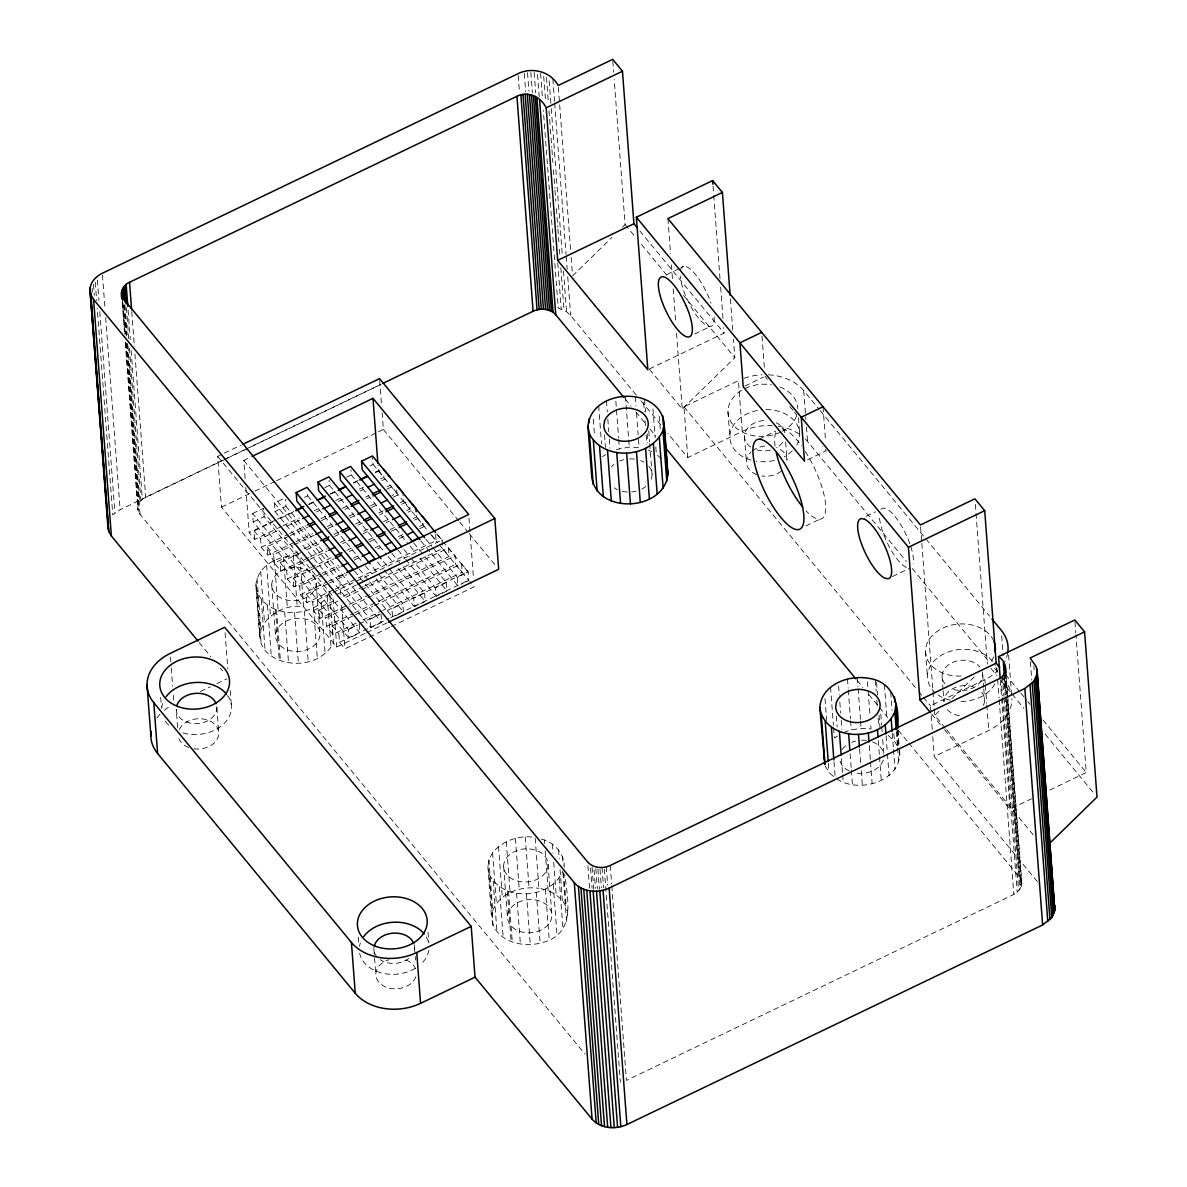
<?xml version="1.0" encoding="UTF-8"?>
<svg xmlns="http://www.w3.org/2000/svg" width="1187" height="1187" viewBox="0 0 1187 1187"><rect width="100%" height="100%" fill="white"/><g stroke="black" fill="none" stroke-linecap="round" stroke-linejoin="round"><path stroke-width="0.75" stroke-dasharray="5 3.75" d="M611.78 885.68L626.424 1080.422L1013.817 894.434L1019.752 889.656L1021.844 883.41L1006.057 674.216M255.888 585.799C256.911 564.745 281.037 553.839 299.792 556.02L303.605 606.824C280.355 601.854 247.119 626.751 265.116 650.565C282.996 670.017 320.98 666.931 333.458 643.028L329.63 592.224C315.994 620.638 261.006 619.866 255.888 585.799L259.701 636.603M567.757 914.465C566.941 899.627 552.459 890.339 538.943 888.321L535.129 837.518C513.674 833.096 481.64 848.942 489.222 874.404L493.035 925.207C500.959 942.523 522.977 947.226 540.115 943.175C575.561 935.163 568.439 903.188 564.76 874.552M493.035 925.207L491.581 917.907L492.724 910.503L488.91 859.714M836.82 778.909C859.967 794.593 905.058 780.215 899.256 747.81M222.518 460.348L145.704 497.219C139.191 499.712 134.814 508.481 140.021 514.297L584.939 1054.086M492.724 910.503C499.816 892.713 521.212 885.828 538.943 888.321M489.222 874.404C503.051 902.268 551.005 899.331 562.801 871.08M572.535 275.918L611.958 237.415M622.478 227.147L625.104 224.58L614.198 79.544M649.571 369.38L682.243 409.025L734.827 357.688L733.447 339.334M945.371 728.254L934.762 715.375L940.03 710.241M951.855 698.683L974.201 676.872M225.382 459.161L120.124 509.698L112.765 514.906L97.215 308.012M602.492 456.609L605.607 454.651M837.488 735.97L834.372 737.913L833.556 727.037M365.121 633.398L336.752 647.019L221.465 507.161L217.636 456.357L222.652 453.953M224.313 453.152L241.006 445.14M224.18 459.547L244.225 449.918M245.887 449.116L381.146 384.187M227.058 458.36L380.775 384.558M245.13 478.465L243.765 460.393L250.398 457.203M666.857 274.523L679.305 268.559M680.863 267.802L683.979 266.318M221.465 507.161L253.172 491.937M254.849 491.136L274.88 481.521M276.541 480.72L376.694 432.632M378.356 431.831L383.371 429.427L382.14 413.106M252.608 513.496L263.514 508.273L264.137 516.746L359.869 632.864L348.978 638.102L253.246 521.968L252.608 513.496L348.34 629.629L348.978 638.102M381.012 613.946L381.65 622.403L370.759 627.641L275.043 511.508L274.405 503.051L283.738 498.555M253.246 521.968L264.137 516.746M275.043 511.508L285.933 506.285L285.429 499.504M304.614 497.308L307.715 495.825L307.463 492.427M324.837 487.605L329.511 485.364L329.125 480.275M346.634 477.144L351.293 474.904L350.922 469.815M369.973 465.942L373.089 464.443L372.57 457.663M281.215 526.642L254.715 539.373L249.196 532.681L275.71 519.965M277.372 519.164L293.931 511.211M308.843 504.06L313.813 501.671M330.387 493.718L337.004 490.528M353.578 482.575L358.548 480.186M375.107 472.233L378.43 470.645L378.015 465.23M254.715 539.373L254.077 530.901L272.758 521.924M280.547 518.185L294.554 511.463M308.561 504.742L313.234 502.502M330.342 494.282L335.016 492.041M353.696 483.079L356.797 481.581M375.478 472.619L383.297 468.865M282.877 525.841L299.436 517.888M314.347 510.736L320.98 507.546M335.891 500.395L342.509 497.219M359.082 489.267L364.053 486.878M380.626 478.925L383.935 477.337L383.683 473.939M294.257 542.459L267.758 555.19L261.229 547.281L260.591 538.809L279.286 529.832M287.061 526.108L301.068 519.372M316.632 511.909L319.748 510.41M338.429 501.448L344.645 498.466M360.21 490.988L363.326 489.489M382.006 480.527L385.107 479.029M694.736 333.992L710.301 326.529M261.229 547.281L287.744 534.551M289.391 533.749L305.964 525.796M320.876 518.645L325.846 516.256M342.405 508.303L349.037 505.128M365.596 497.175L368.92 495.587M387.14 486.833L390.449 485.246L396.977 493.154L392.007 495.543M288.916 536.257L267.12 546.717L267.758 555.19M290.474 535.515L307.596 527.295M321.603 520.559L326.277 518.318M344.942 509.357L348.058 507.858M366.738 498.896L369.84 497.398M386.962 489.192L394.767 485.438M649.497 368.934L724.085 333.132L723.669 327.612M295.919 541.673L312.478 533.72M327.389 526.553L334.022 523.378M348.933 516.211L355.551 513.036M370.463 505.885L377.095 502.695M308.961 557.489L280.8 571.006L274.271 563.098L273.633 554.641L292.328 545.664M293.886 544.907L314.11 535.203M328.116 528.482L332.79 526.242M349.913 518.022L354.572 515.781M371.694 507.561L376.368 505.321M393.49 497.101L401.295 493.347M297.462 551.97L274.271 563.098L267.12 546.717L273.633 554.641M304.095 548.78L319.006 541.628M333.918 534.462L340.535 531.286M355.447 524.135L362.08 520.945M378.638 512.992L383.609 510.603M400.182 502.65L403.491 501.062L402.987 494.296M280.8 571.006L280.162 562.549L303.516 551.332M306.632 549.833L320.638 543.112M334.645 536.39L339.304 534.15M357.984 525.173L364.216 522.191M379.781 514.728L382.882 513.229M401.562 504.267L409.381 500.513M310.608 556.688L327.182 548.735M340.432 542.385L345.402 539.996M363.623 531.242L368.593 528.853M383.505 521.701L390.137 518.511M406.696 510.558L410.019 508.971L409.767 505.588M320.342 574.107L293.842 586.838L287.313 578.915L286.675 570.457L308.486 559.982M310.044 559.24L327.152 551.02M342.717 543.557L345.832 542.058M362.955 533.838L367.614 531.598M386.294 522.636L389.41 521.138M408.091 512.176L411.192 510.677M287.313 578.915L332.048 557.445M346.96 550.293L353.578 547.103M368.489 539.951L375.122 536.761M390.033 529.61L396.651 526.434M413.224 518.482L416.533 516.879L416.281 513.496M293.842 586.838L293.204 578.366L315 567.905M316.558 567.149L333.681 558.929M349.245 551.465L352.346 549.967M369.469 541.747L374.142 539.506M391.265 531.286L395.924 529.046M414.604 520.084L417.72 518.585M322.003 573.306L338.562 565.353M353.474 558.202L360.106 555.026M375.018 547.86L381.635 544.685M398.209 536.732L403.179 534.343M419.738 526.39L423.062 524.802L422.809 521.405M333.384 589.924L306.869 602.655L300.356 594.746L299.717 586.274L321.529 575.814M323.072 575.057L340.194 566.852M354.201 560.116L358.875 557.875M377.555 548.913L380.656 547.415M399.336 538.453L405.568 535.471M419.575 528.734L427.379 524.995M687.777 457.574L683.964 406.77L738.433 380.626L742.246 431.415L687.777 457.574L667.866 433.418M300.356 594.746L326.87 582.016M328.517 581.229L345.091 573.276M340.847 594.598L339.482 576.511L346.114 573.336M306.869 602.655L306.246 594.183L328.042 583.722M329.6 582.98L346.723 574.76M744.783 386.101L763.464 377.14M335.046 589.138L356.575 578.796M358.237 577.995L436.104 540.619L435.466 532.147M369.617 594.613L319.911 618.472L313.398 610.563L312.76 602.106L354.794 581.927M356.352 581.17L441.979 540.07L437.632 534.788M336.262 594.628L356.293 585.013M313.398 610.563L336.589 599.435M343.221 596.245L363.103 586.704M364.75 585.903L442.617 548.528L449.146 556.436L371.279 593.826M319.911 618.472L319.288 610.014L337.969 601.037M345.758 597.298L448.508 547.979L455.022 555.887L455.66 564.344L462.188 572.268L382.659 610.444M356.159 623.16L332.953 634.303L326.44 626.38L325.802 617.923L349.156 606.705M352.272 605.207L366.279 598.485M367.836 597.744L455.022 555.887M326.44 626.38L352.94 613.664M354.601 612.863L455.66 564.344M332.953 634.303L332.315 625.831L354.127 615.37M355.685 614.614L372.807 606.394M374.365 605.652L461.55 563.795L468.064 571.704L468.806 580.577L461.031 584.301M200.425 691.531L210.322 686.783M216.924 683.608L226.836 678.86M362.777 619.985L380.997 611.231M389.662 627.344L344.927 648.814L339.482 642.212L338.844 633.739L357.539 624.777M359.097 624.021L379.321 614.317M387.11 610.578L468.064 571.704M348.34 629.629L357.673 625.148M370.759 627.641L370.121 619.169L379.469 614.688M365.373 584.212L392.556 617.181L391.918 608.708L402.808 603.486L371.294 565.249M424.59 593.025L425.228 601.497L414.337 606.72L413.699 598.248L424.59 593.025L398.906 561.866M446.386 582.565L447.024 591.037L436.119 596.26L435.495 587.788L446.386 582.565L420.702 551.406M420.955 540.96L457.915 585.799L457.277 577.342L468.168 572.104L443.656 542.37M758.686 439.294L775.808 431.074M339.482 642.212L389.188 618.353M390.835 617.552L468.702 580.176M395.657 615.682L403.446 611.958L402.808 603.486M366.798 632.597L386.828 622.982M391.309 626.543L474.147 586.779L469.8 581.496M807.65 459.74L826.33 450.763L822.784 446.475M805.943 525.886L819.95 519.164M866.154 516.315L875.487 511.834M892.476 576.526L909.583 568.306M932.225 729.397L930.445 705.805L984.913 679.661A47.673 35.476 -4.3 0 0 997.421 671.159M1037.319 881.629L934.258 756.609L988.741 730.45A47.673 35.476 -4.3 0 0 1011.888 698.639M944.481 729.634L1010.018 809.133L1031.562 798.792M1049.798 790.038L1086.268 772.529L1075.912 634.689M616.365 449.561L629.244 447.069L639.125 447.588L638.309 436.712M843.675 732.513L851.287 729.797L861.124 728.388L871.006 728.907L870.59 723.462M541.287 839.135C554.151 842.102 564.819 853.69 564.211 867.296M636.247 395.048L570.665 315.49L566.54 311.751L558.216 308.012L543.364 110.361M648.369 450.021L651.559 451.683M661.293 458.657L656.352 454.176L655.803 446.92M888.232 735.48L894.404 741.089L897.565 746.43M825.099 765.793L829.045 772.47L833.986 776.966M768.345 374.81A47.673 35.476 -4.3 0 1 803.733 390.671L819.03 409.233M820.202 410.657L989.557 616.112M765.021 376.398L767.381 379.261M789.77 406.429L793.317 410.717M794.489 412.156L796.848 415.005M639.793 230.857L724.085 333.132M1005.537 674.572L1019.574 691.606M1020.746 693.03L1026.592 700.122M1027.764 701.547L1030.108 704.381M1042.972 719.99L1086.268 772.529M805.261 438.967A47.673 35.476 -4.3 0 1 807.561 441.475L906.349 561.332M912.224 568.454L989.839 662.628M994.543 668.34L996.902 671.189M1002.778 678.326L1005.137 681.175A47.673 35.476 -4.3 0 1 1011.027 692.511M625.104 224.58L635.609 237.326M641.455 244.403L667.124 275.562M683.475 295.385L734.827 357.688M990.878 668.34L996.783 675.492M1001.487 681.204L1010.923 692.659M1012.11 694.083L1023.891 708.387M1045.124 734.145L1094.651 794.237M683.964 406.77L917.477 690.077M918.649 691.502L922.195 695.79M923.367 697.229L930.445 705.805M946.558 729.679L1033.818 835.544M931.617 714.01L943.309 728.21M640.935 400.731L662.02 426.311M625.178 398.98L631.069 406.117M635.772 411.83L645.194 423.255M649.897 428.967L655.788 436.104M857.059 680.299L862.949 687.436M868.839 694.573L878.246 705.998M879.433 707.422L887.668 717.423M898.262 730.272L907.669 741.697M908.856 743.121L1019.499 877.356L1021.844 883.41M383.371 429.427L458.657 520.767M459.829 522.206L468.064 532.191M469.251 533.616L495.127 565.012M436.653 533.868L442.484 540.946M378.43 470.645L383.935 477.337M403.491 501.062L410.019 508.971M416.533 516.879L423.062 524.802M431.756 535.337L436.104 540.619M373.089 464.443L428.581 531.776M430.762 534.417L437.276 542.325M439.457 544.952L468.806 580.577M425.762 539.091L431.593 546.183M432.765 547.593L457.277 577.342M413.699 542.904L419.53 549.996M351.293 474.904L407.883 543.557M410.064 546.183L415.495 552.786M419.842 558.053L447.024 591.037M403.966 549.551L409.812 556.644M410.969 558.053L435.495 587.788M398.075 550.1L404.604 558.009M405.687 559.329L436.119 596.26M391.903 553.365L397.749 560.457M329.511 485.364L386.101 554.017M388.268 556.644L393.698 563.246M398.046 568.514L425.228 601.497M383.356 561.436L388.015 567.104M389.188 568.514L413.699 598.248M377.377 561.881L382.807 568.469M383.891 569.79L414.337 606.72M307.715 495.825L362.139 561.837M365.388 565.784L371.917 573.707M376.264 578.974L403.446 611.958M359.231 569.063L368.563 580.384M369.736 581.808L391.918 608.708M354.498 571.021L364.275 582.891M285.933 506.285L381.65 622.403M243.765 460.393L339.482 576.511M274.405 503.051L370.121 619.169M217.636 456.357L332.924 596.23L336.752 647.019M254.077 530.901L260.591 538.809M280.162 562.549L286.675 570.457M293.204 578.366L299.717 586.274M306.246 594.183L312.76 602.106M319.288 610.014L325.802 617.923M332.315 625.831L338.844 633.739M199.208 642.538L210.915 656.752M220.292 668.118L222.622 670.952M899.227 752.143L899.805 755.066M1074.947 621.825L1075.778 632.849M1033.877 665.922L1034.159 669.616M1030.39 661.708L1031.785 680.196M1008.609 655.105L1011.754 696.828M1005.849 673.741L1021.725 885.027M1005.315 673.504L1006.843 693.712M1007.392 701.072L1021.339 886.615M1001.724 635.817L1003.223 655.773M1004.514 673.222L1006.175 695.27M1006.309 697.11L1020.686 888.173M1004.439 677.109L1005.686 693.638M1006.235 700.983L1019.499 877.356M1003.594 674.72L1005.107 694.929M1005.255 696.754L1019.752 889.656M1002.421 676.1L1003.95 696.309M1004.083 698.149L1018.58 891.051M1001.027 677.376L1002.407 695.76M1002.54 697.585L1017.185 892.327M1000.344 680.492L1001.591 697.036M1001.724 698.861L1010.018 809.133M996.872 668.37L997.154 672.005M997.644 679.498L999.024 697.867M999.172 699.707L1013.817 894.434M975.328 504.312L975.877 511.656M976.026 513.496L987.347 664.037M984.913 679.661L985.195 683.282M985.329 685.107L986.694 703.238M986.827 705.063L988.741 730.45M982.688 674.468L983.637 687.169M983.771 688.979L984.587 699.87M942.063 676.308L943.012 689.009M943.146 690.819L943.977 701.71A20.342 15.134 -4.3 0 1 974.156 687.214M920.593 526.805L921.706 541.598M921.839 543.438L934.762 715.375M932.759 736.652L934.258 756.609M925.548 651.574L927.462 676.976M897.891 729.664L899.123 745.985M897.758 730.569L899.672 755.971M897.12 731.444L898.218 745.955M896.348 731.637L897.431 746.148M897.58 747.958L898.663 762.469M890.725 692.11L892.09 710.256M893.856 733.833L894.404 741.089M892.283 733.21L893.366 747.721M893.499 749.531L895.013 769.488M884.404 684.691L887.001 719.159M886.081 735.732L887.297 752.068M887.446 753.879L889.078 775.645M880.799 714.055L881.615 724.945M881.763 726.756L882.164 732.201M882.713 739.456L883.796 753.968M876.57 682.347L877.519 695.048M879.018 715.004L880.25 731.326M875.294 680.24L876.125 691.116M876.807 700.196L877.208 705.642M878.157 718.328L878.706 725.598M878.291 740.599L879.374 755.125M879.508 756.935L881.288 780.512M867.46 681.739L867.994 688.994M868.142 690.804L870.041 716.206M869.299 745.673L870.383 760.184M870.516 761.995L872.163 783.761M857.296 677.584L857.978 686.665M858.127 688.475L860.441 719.307M860.575 721.132L861.124 728.388M859.596 748.893L860.694 763.419M861.228 770.675L862.326 785.186M847.473 679.009L848.156 688.074M848.29 689.884L850.471 718.907M850.604 720.732L851.287 729.797M850.129 753.819L851.213 768.33M851.361 770.14L852.444 784.666M823.006 406.755L825.633 441.594M838.615 685.878L839.298 694.959M839.847 702.214L840.663 713.09M841.212 720.346L841.895 729.426M841.435 758.656L842.518 773.167M842.651 774.977L843.2 782.233M836.375 716.058L837.191 726.948M830.544 687.125L833.408 725.227M833.986 761.757L835.218 778.078M803.733 390.671L805.914 419.708M806.463 426.964L807.561 441.475M825.024 698.728L826.671 720.494M828.363 763.404L829.045 772.47M798.48 417.779L799.697 434.116M785.646 442.024L787.011 460.17A20.342 15.134 -4.3 0 0 776.58 447.514M761.98 336.055L764.324 367.228M744.486 436.608L746.386 462.01M730.406 298.946L732.75 330.149M713.031 186.107L713.595 193.451M713.728 195.291L720.079 279.835M720.643 287.18L722.987 318.428M727.972 411.874L729.886 437.261M667.925 218.616L670.566 253.736M671.412 264.82L672.525 279.613M673.207 288.856L675.715 322.137M676.545 333.221L682.243 409.025M659.245 416.236L660.209 428.937M652.939 408.818L655.12 437.84M648.785 430.926L649.601 441.816M649.734 443.626L652.064 474.459M644.541 399.218L645.505 411.919M647.138 433.685L647.82 442.751M643.695 402.556L644.378 411.622M645.06 420.688L645.461 426.133M646.143 435.214L646.826 444.279M612.818 61.19L613.649 72.199M635.297 396.799L635.98 405.865M636.529 413.121L638.161 434.887M625.43 396.28L629.244 447.069M615.86 401.31L618.59 437.602M618.724 439.413L619.406 448.478M606.468 400.939L607.284 411.83M607.833 419.085L608.783 431.786M609.332 439.042L610.014 448.107M604.495 434.754L605.444 447.44M598.663 405.806L601.527 443.908M593.292 419.219L594.509 435.555M558.35 87.348L570.591 250.027M571.14 257.431L572.253 272.209M552.89 79.039L554.552 101.207M554.685 103.046L566.08 254.522M566.214 256.377L567.193 269.301M567.742 276.69L570.665 315.49M610.252 865.471L611.631 883.84M549.18 80.835L551.124 106.696M551.272 108.551L562.237 254.478M563.484 271.111L566.54 311.751M606.305 866.881L607.685 885.25M546.51 77.467L548.453 103.328M549.017 110.717L550.264 127.35M550.397 129.19L551.792 147.663M551.925 149.517L552.905 162.441M553.454 169.83L554.848 188.303M554.982 190.157L555.828 201.241M556.377 208.63L557.771 227.103M557.905 228.943L558.869 241.881M559.433 249.27L559.982 256.659M560.828 267.743L564.018 310.222M604.331 869.121L620.356 1082.232M543.72 76.22L545.664 102.082M557.756 262.802L561.228 308.976M602.032 867.489L603.56 887.698M540.589 73.416L542.385 97.423M600.014 869.314L601.408 887.683M597.892 869.092L599.42 889.3M537.563 74.603L539.224 96.77M595.844 868.676L597.358 888.885M534.15 72.422L535.678 92.749M594.034 869.893L595.414 888.262M592.076 867.237L593.737 889.286M530.841 72.407L532.37 92.734M590.562 868.083L592.09 888.291M587.891 865.649L589.687 889.538M527.532 72.719L528.912 91.191M524.283 73.357L525.663 91.829M518.2 75.523L519.446 92.141M562.49 856.376L563.172 865.457M563.706 872.712L566.303 907.18M562.935 872.89L566.614 921.884M558.528 849.699L559.211 858.78M560.041 869.656L562.356 900.503M559.136 878.098L562.95 928.902M552.356 844.091L553.038 853.171M553.721 862.237L556.184 894.894M553.201 884.256L557.029 935.059M548.068 864.388A22.241 16.559 -4.3 0 1 515.054 880.25A22.241 16.559 -4.3 0 1 514.446 851.554A22.241 16.559 -4.3 0 1 548.068 864.388L551.881 915.192A22.241 16.559 -4.3 0 1 518.867 931.038A22.241 16.559 -4.3 0 1 518.259 902.343A22.241 16.559 -4.3 0 1 551.881 915.192M544.373 839.936L544.655 843.571M545.189 850.827L548.201 890.74M545.412 889.122L549.24 939.926M536.287 892.387L540.115 943.175M525.247 836.998L529.076 887.787M526.449 893.796L530.277 944.585M515.41 838.408L519.238 889.211M516.582 893.277L520.396 944.066M506.285 841.657L510.113 892.461M508.451 891.14L512.28 941.944M507.324 890.843L511.152 941.647M503.629 866.406L507.457 917.195M498.495 846.539L502.324 897.327M499.341 886.689L503.169 937.493M468.984 518.096L473.465 577.743M492.575 852.681L496.389 903.485M493.169 881.08L496.982 931.884M487.902 866.213L491.581 917.907M461.55 563.795L462.188 572.268M448.508 547.979L449.146 556.436M441.979 540.07L442.365 545.145M396.725 489.771L396.977 493.154M428.017 932.166L428.848 943.057M379.692 380.448L381.591 405.85M414.515 947.345L415.064 954.6M415.198 956.41L415.465 960.046M359.231 624.407L359.869 632.864M373.89 949.185L375.804 974.572M341.663 605.429L344.927 648.814M358.34 937.136L358.889 944.392M327.256 596.794L331.069 647.583M321.321 602.951L325.149 653.74M316.187 583.069A22.241 16.559 -4.3 0 1 283.174 598.931A22.241 16.559 -4.3 0 1 282.565 570.235A22.241 16.559 -4.3 0 1 316.187 583.069L320.015 633.873A22.241 16.559 -4.3 0 1 286.987 649.719A22.241 16.559 -4.3 0 1 286.379 621.038A22.241 16.559 -4.3 0 1 320.015 633.873M313.531 607.818L317.359 658.607M304.406 611.068L308.234 661.856M293.367 555.679L297.195 606.483M294.569 612.477L298.397 663.281M283.53 557.089L287.358 607.892M284.702 611.958L288.515 662.747M274.405 560.353L278.233 611.142M276.571 609.836L280.399 660.625M275.443 609.539L279.271 660.328M271.764 585.087L275.577 635.876M266.615 565.22L270.443 616.008M267.461 605.385L271.289 656.174M260.695 571.377L264.508 622.166M261.288 599.776L265.116 650.565M257.03 578.395L260.843 629.184M257.342 593.099L261.155 643.888M256.021 584.894L259.849 635.698M245.798 487.501L249.196 532.681M230.233 690.582L231.465 706.903M225.07 632.716L227.8 668.993M216.865 707.556L218.779 732.958M177.605 727.542L176.24 709.396A20.342 15.134 -4.3 0 0 198.644 723.491A20.342 15.134 -4.3 0 0 216.509 704.944M170.468 657.049L171.151 666.115M171.284 667.925L172.649 686.071M173.332 695.137L173.881 702.392M131.757 311.662L134.383 346.574M134.932 353.919L145.704 497.219M160.69 697.362L161.373 706.428M128.092 310.104L130.303 339.497M131.134 350.521L142.321 499.326M126.43 307.7L128.775 338.933M129.457 348.117L140.927 500.602M124.976 305.415L127.187 334.808M128.018 345.832L139.754 501.997M124.264 304.866L126.623 336.099M127.172 343.444L140.021 514.297M123.923 305.074L126.119 334.467M126.816 343.651L138.834 503.481M122.973 302.952L125.332 334.185M126.015 343.369L138.167 505.039M122.291 298.293L124.798 333.948M125.599 342.39L138.3 511.404M122.246 302.255L124.412 331.885M125.288 342.672L137.855 509.846M102.483 275.087L104.975 308.338M105.673 317.582L120.124 509.698M97.423 280.191L98.951 300.504M99.782 311.587L114.916 512.947M95.272 282.15L96.666 300.623M93.476 284.286L94.307 295.37M92.185 288.426L92.467 292.121M805.335 451.535A49.572 15.386 64.4 0 1 825.766 507.517A49.572 15.386 64.4 0 1 805.988 510.766M775.096 446.134A49.572 15.386 64.4 0 1 776.12 432.083M781.966 428.878A49.572 15.386 64.4 0 1 801.551 445.956M743.967 378.312A47.673 35.476 -4.3 0 1 762.128 374.795M742.246 431.415A47.673 35.476 -4.3 0 1 772.173 425.614M778.301 426.237A47.673 35.476 -4.3 0 1 799.83 434.457M714.084 316.988A33.058 10.268 64.4 0 1 690.092 305.193L686.323 297.433A33.058 10.268 64.4 0 1 680.181 275.844M680.329 270.859A33.058 10.268 64.4 0 1 704.173 287.64L707.956 295.4A33.058 10.268 64.4 0 1 710.983 303.234M906.334 567.549A33.058 10.268 64.4 0 1 879.478 517.636M880.917 509.386A33.058 10.268 64.4 0 1 883.276 508.095L886.526 508.852A33.058 10.268 64.4 0 1 910.281 545.011M910.785 546.524A33.058 10.268 64.4 0 1 913.233 563.766M648.903 466.313A22.241 16.559 -4.3 0 1 650.12 481.566M645.802 486.477A22.241 16.559 -4.3 0 1 641.262 489.311M635.935 491.21A22.241 16.559 -4.3 0 1 631.632 491.937M627.285 492.026A22.241 16.559 -4.3 0 1 621.662 491.151M617.388 489.623A22.241 16.559 -4.3 0 1 614.376 487.887M611.439 466.788A22.241 16.559 -4.3 0 1 613.887 464.458M619.703 461.06A22.241 16.559 -4.3 0 1 623.754 459.725M629.496 458.909A22.241 16.559 -4.3 0 1 635.253 459.206M640.654 460.615A22.241 16.559 -4.3 0 1 643.858 462.129M1007.763 652.494A47.673 35.476 -4.3 0 1 1004.736 661.589M883.276 760.095A22.241 16.559 -4.3 0 1 856.317 773.049M849.269 770.927A22.241 16.559 -4.3 0 1 839.506 757.781M842.31 749.368A22.241 16.559 -4.3 0 1 845.767 745.777M851.583 742.379A22.241 16.559 -4.3 0 1 855.634 741.044M861.376 740.213A22.241 16.559 -4.3 0 1 867.133 740.525M872.534 741.934A22.241 16.559 -4.3 0 1 883.825 754.338M227.622 695.537A34.957 26.025 -4.3 0 1 220.827 726.399A34.957 26.025 -4.3 0 1 179.578 731.815M168.628 725.049A34.957 26.025 -4.3 0 1 163.672 718.328M161.684 708.357A34.957 26.025 -4.3 0 1 164.088 699.974M179.267 729.56A20.342 15.134 -4.3 0 1 204.55 719.218A20.342 15.134 -4.3 0 1 218.022 737.335A20.342 15.134 -4.3 0 1 193.526 748.745M188.585 747.454A20.342 15.134 -4.3 0 1 178.925 738.685M428.893 950.09A34.957 26.025 -4.3 0 1 420.51 964.512M415.168 968.399A34.957 26.025 -4.3 0 1 359.661 953.22M359.513 946.425A34.957 26.025 -4.3 0 1 360.344 943.042M426.252 936.84A34.957 26.025 -4.3 0 1 428.744 943.294M156.862 717.987A47.673 35.476 -4.3 0 1 160.245 713.98M164.281 710.301A47.673 35.476 -4.3 0 1 168.895 707.022M781.283 471.15A20.342 15.134 -4.3 0 1 761.757 475.957M756.816 474.666A20.342 15.134 -4.3 0 1 750.941 452.054M752.113 451.03A20.342 15.134 -4.3 0 1 766.387 445.941M981.708 692.422A20.342 15.134 -4.3 0 1 982.821 706.354M959.333 715.657A20.342 15.134 -4.3 0 1 945.297 706.829M415.821 976.693A20.342 15.134 -4.3 0 1 382.629 985.447A20.342 15.134 -4.3 0 1 388.876 959.734M405.999 960.09A20.342 15.134 -4.3 0 1 415.643 968.859M414.144 944.718A20.342 15.134 -4.3 0 1 413.907 951.291M408.788 958.324A20.342 15.134 -4.3 0 1 380.063 959.615M376.769 956.633A20.342 15.134 -4.3 0 1 374.498 945.223M782.545 442.469A20.342 15.134 -4.3 0 1 776.699 447.573M770.363 450.081A20.342 15.134 -4.3 0 1 754.917 449.265M750.659 447.054A20.342 15.134 -4.3 0 1 745.911 430.747A20.342 15.134 -4.3 0 1 764.473 420.539M776.179 422.75A20.342 15.134 -4.3 0 1 785.097 434.768M766.06 409.604A34.957 26.025 -4.3 0 1 795.305 447.336M792.263 450.852A34.957 26.025 -4.3 0 1 784.266 456.669M774.354 460.422A34.957 26.025 -4.3 0 1 756.282 461.239M751.089 460.111A34.957 26.025 -4.3 0 1 730.361 432.483A34.957 26.025 -4.3 0 1 762.425 409.767M796.744 415.509A34.957 26.025 -4.3 0 1 782.352 431.267M780.809 432.038A34.957 26.025 -4.3 0 1 733.907 425.792A34.957 26.025 -4.3 0 1 741.92 390.152M744.946 388.535A34.957 26.025 -4.3 0 1 771.387 384.736M779.859 386.962A34.957 26.025 -4.3 0 1 797.798 408.714M994.84 683.89A34.957 26.025 -4.3 0 1 959.274 701.443M950.386 700.256A34.957 26.025 -4.3 0 1 938.071 694.914M935.593 693A34.957 26.025 -4.3 0 1 945.03 653.354A34.957 26.025 -4.3 0 1 995.255 665.536M995.952 667.124A34.957 26.025 -4.3 0 1 997.288 673.815M982.317 671.857A20.342 15.134 -4.3 0 1 974.29 687.273A20.342 15.134 -4.3 0 1 952.493 688.964M944.941 683.757A20.342 15.134 -4.3 0 1 951.944 662.732A20.342 15.134 -4.3 0 1 979.809 667.02M993.697 656.856A34.957 26.025 -4.3 0 1 990.967 661.649M961.01 676.026A34.957 26.025 -4.3 0 1 925.726 653.829A34.957 26.025 -4.3 0 1 953.858 624.629A34.957 26.025 -4.3 0 1 994.038 641.737"/><path stroke-width="1.5" d="M198.036 641.114L111.37 535.975L108.744 531.524L89.989 290.221C89.871 282.565 95.821 276.378 102.334 273.247L518.051 73.668C532.058 66.754 550.516 71.413 558.216 85.494L612.685 59.35L622.463 71.22L633.932 223.75L637.449 228.008M121.935 298.812C119.946 292.195 123.047 284.88 129.546 282.269L516.938 96.295C527.992 90.613 541.035 97.082 546.213 107.824L557.682 260.354L647.835 369.736L636.366 217.206L712.615 180.587L722.408 192.457L730.139 295.266M107.765 526.672L108.536 521.731M475.037 977.183L420.569 1003.327A47.673 35.476 -4.3 0 1 355.254 993.267L157.619 753.493L153.791 702.689A47.673 35.476 -4.3 0 1 170.201 653.414L224.669 627.27L471.209 926.379L475.037 977.183L592.09 1119.178C600.681 1128.792 615.712 1129.742 626.914 1124.534L1042.631 924.97L1051.771 917.61L1054.813 910.474L1037.201 671.545L1036.236 666.679L1030.123 658.013L1084.592 631.855L1074.799 619.985L998.549 656.604L1000.211 678.652M1054.813 910.474L1036.934 669.082M587.936 426.4C590.918 388.832 658.696 384.959 664.112 422.958L667.925 473.747C664.957 511.315 597.165 515.173 591.764 477.189L587.936 426.4L589.39 433.685L593.218 484.474M666.782 481.15L662.969 430.362L664.112 422.958M824.802 764.339L819.816 707.704C821.078 685.211 847.548 674.943 867.178 678.118C893.707 680.937 899.42 704.855 897.758 727.854M823.644 758.508L824.327 754.057M896.215 729.812L894.85 711.681L895.992 704.262M89.989 290.221L90.954 295.073L93.595 299.525L574.3 882.727C582.891 892.342 597.922 893.292 609.139 888.084L1024.856 688.519L1033.996 681.16L1037.037 674.023M589.39 433.685C603.219 461.55 651.173 458.612 662.969 430.362M819.816 707.704C825.217 742.839 882.92 742.424 894.85 711.681M1049.694 843.289L1097.011 797.085L1084.592 631.855M546.213 107.824L622.463 71.22M557.682 260.354L633.932 223.75M722.408 192.457L667.925 218.616L920.444 524.966L974.913 498.807L984.706 510.677L996.175 663.207L999.677 667.465M242.682 444.339L379.543 378.638L494.831 518.496L498.659 569.3L388.49 622.181M382.822 383.386L533.097 311.246C540.382 307.863 550.145 308.486 555.739 314.733L624.006 397.556M252.045 456.401L372.985 398.342L468.717 514.475L347.776 572.535M353.414 569.701L296.824 501.048L296.186 492.59L307.077 487.353L370.121 563.825M375.196 559.24L318.62 490.587L317.982 482.13L328.873 476.892L390.746 551.955M396.992 548.78L340.402 480.127L339.764 471.669L350.655 466.432L412.527 541.495M419.872 539.64L362.183 469.666L361.56 461.209L372.451 455.971L435.481 532.444M295.593 510.41L303.872 506.434M317.122 500.068L325.416 496.092M338.666 489.741L345.298 486.551M360.195 479.4L366.828 476.21M296.112 510.722L302.329 507.739M317.893 500.261L324.125 497.279M338.132 490.543L345.907 486.818M359.913 480.082L367.703 476.358M302.626 518.63L308.857 515.648M322.864 508.926L330.639 505.187M346.203 497.709L352.435 494.727M368 487.249L374.217 484.266M307.611 525.01L314.243 521.82M329.155 514.668L335.787 511.493M350.699 504.327L358.978 500.35M372.228 493.985L380.508 490.008M309.154 526.538L315.371 523.556M329.378 516.835L337.167 513.096M351.174 506.374L358.949 502.635M372.955 495.914L380.745 492.175M315.668 534.447L321.9 531.464M335.906 524.743L343.681 521.004M357.688 514.283L365.477 510.544M381.042 503.08L387.259 500.083M320.653 540.827L328.947 536.85M340.535 531.286L348.83 527.31M363.741 520.158L370.359 516.968M385.271 509.817L393.55 505.84M323.754 541.613L328.413 539.373M342.42 532.651L350.21 528.912M365.774 521.449L371.991 518.452M385.998 511.731L393.787 507.991M761.713 332.375L739.916 342.835L743.225 386.858L804.534 461.224L801.225 417.216L823.006 406.755M328.71 550.278L334.942 547.281M348.948 540.56L356.723 536.821M370.73 530.099L378.519 526.36M392.526 519.639L400.301 515.915M335.357 555.857L341.99 552.682M355.239 546.317L361.872 543.127M376.783 535.975L385.063 531.999M398.313 525.633L406.592 521.657M335.238 558.187L341.455 555.204M357.02 547.726L363.252 544.744M378.816 537.266L385.033 534.284M399.04 527.547L406.829 523.823M341.752 566.095L347.984 563.113M361.99 556.391L369.765 552.652M385.33 545.174L391.562 542.192M407.126 534.714L413.343 531.731M346.738 572.475L353.37 569.285M368.282 562.134L374.914 558.958M389.811 551.792L396.443 548.617M411.355 541.45L419.634 537.474M357.97 584.212L494.831 518.496M930.445 712.601L919.91 699.826L908.441 547.281L984.706 510.677M919.91 699.826L996.175 663.207M153.791 702.689L351.441 942.478A47.673 35.476 -4.3 0 0 416.741 952.523L471.209 926.379M991.902 618.961L1001.309 630.386A47.673 35.476 -4.3 0 1 1007.763 652.494M636.366 217.206L908.441 547.281M998.549 656.604C1007.526 662.034 1008.06 675.729 997.644 679.498L610.252 865.471C602.966 868.839 593.203 868.231 587.61 861.985L123.863 299.347L121.519 293.293M665.21 447.529L855.886 678.86M383.297 468.865L389.811 476.773M396.339 484.682L402.853 492.59M409.381 500.513L415.895 508.422L416.162 511.805M422.424 516.33L428.937 524.239M361.56 461.209L424.59 537.681M339.764 471.669L401.636 546.717M317.982 482.13L381.012 558.602M296.186 492.59L358.059 567.638M666.471 466.461L667.925 473.747M1054.709 905.533L1054.976 907.996M1036.785 674.068L1037.483 683.311M1038.032 690.7L1038.595 698.09M1039.293 707.318L1039.842 714.708M1040.406 722.097L1041.088 731.34M1041.652 738.729L1042.201 746.119M1042.765 753.508L1043.462 762.737M1044.011 770.126L1044.56 777.515M1045.124 784.904L1045.821 794.148M1046.37 801.537L1046.934 808.926M1047.483 816.315L1048.18 825.544M1048.729 832.933L1049.293 840.322M1049.842 847.711L1050.54 856.955M1051.088 864.344L1051.786 873.573M1052.35 880.977L1052.899 888.366M1053.462 895.755L1054.011 903.144M1036.444 676.486L1054.219 912.937M1035.42 678.875L1053.195 915.325M1033.996 681.16L1051.771 917.61M1032.2 683.311L1049.976 919.762M1030.049 685.27L1047.824 921.72M1024.856 688.519L1042.631 924.97M1005.493 666.857L1005.908 672.376M1005.048 665.299L1005.73 674.483M1003.327 662.405L1004.306 675.269M895.844 705.167L897.624 728.759M894.538 696.977L894.939 702.422M895.621 711.488L895.903 715.123M891.185 718.699L892.134 731.4M885.265 724.856L885.947 733.922M877.46 729.723L878.009 736.979M868.335 732.972L869.018 742.038M858.498 734.382L859.462 747.083M848.631 733.863L849.847 750.184M839.387 731.444L841.153 755.021M831.404 727.29L833.853 759.932M825.217 721.681L828.229 761.594M821.27 715.004L824.95 763.983M712.615 180.587L712.897 184.267M663.963 423.848L667.791 474.652M662.658 415.658L663.34 424.738M664.156 435.614L664.423 439.249M665.254 450.125L665.655 455.571M659.304 437.38L663.132 488.183M653.384 443.537L657.197 494.326M645.58 448.404L649.408 499.208M636.455 451.653L640.283 502.457M626.617 453.078L630.445 503.867M616.75 452.544L620.564 503.347M607.507 450.125L611.32 500.929M599.524 445.971L603.337 496.76M593.337 440.362L597.165 491.166M589.078 418.981L589.36 422.617M609.139 888.084L626.914 1124.534M603.055 890.25L620.831 1126.715M599.806 890.888L617.581 1127.338M539.581 99.782L555.739 314.733M536.895 97.349L553.053 312.3M596.497 891.2L614.272 1127.65M535.248 96.355L551.421 311.306M533.438 95.553L549.596 310.504M593.174 891.185L610.949 1127.635M531.494 94.93L547.652 309.866M589.909 890.843L607.685 1127.309M529.432 94.5L545.59 309.451M527.31 94.277L543.468 309.228M586.749 890.191L604.524 1126.641M525.158 94.277L541.317 309.228M583.752 889.241L601.527 1125.691M523.007 94.47L539.165 309.421M580.947 887.98L598.738 1124.43M520.885 94.886L537.058 309.837M578.425 886.466L596.2 1122.917M516.938 96.295L533.097 311.246M574.3 882.727L592.09 1119.178M416.741 952.523L420.569 1003.327M372.985 398.342L377.881 463.42M351.441 942.478L355.254 993.267M129.546 282.269L131.609 309.822M126.163 284.376L127.825 306.424M124.769 285.652L126.148 304.02M123.596 287.046L124.694 301.75M122.676 288.53L123.507 299.554M122.009 290.088L122.706 299.272M121.623 291.69L122.172 299.035M147.04 685.24L150.868 736.029M93.595 299.525L111.37 535.975M90.954 295.073L108.744 531.524M90.153 287.729L90.85 296.973M91.132 300.667L91.963 311.751M92.245 315.445L93.209 328.369M93.491 332.063L94.322 343.147M94.737 348.696L95.568 359.78M95.85 363.474L96.681 374.558M97.097 380.092L97.927 391.176M98.209 394.87L99.189 407.809M99.456 411.503L100.301 422.587M100.569 426.281L101.548 439.205M101.815 442.899L102.661 453.998M103.076 459.532L103.907 470.616M104.189 474.31L105.02 485.394M105.302 489.089L106.266 502.027M106.548 505.721L107.379 516.805M90.257 292.67L108.032 529.135M802.694 507.012A49.572 15.386 64.4 0 1 776.298 452.751M176.848 705.449A20.342 15.134 -4.3 0 1 196.241 693.327A20.342 15.134 -4.3 0 1 216.093 703.668M166.046 696.828A34.957 26.025 -4.3 0 1 226.509 694.098M363.697 936.617A34.957 26.025 -4.3 0 1 424.16 933.872M157.619 753.493A47.673 35.476 -4.3 0 1 151.164 731.37M374.498 945.223A20.342 15.134 -4.3 0 1 393.876 933.116A20.342 15.134 -4.3 0 1 413.744 943.457M994.038 641.737A34.957 26.025 -4.3 0 1 995.151 651.826M604.48 421.355L603.812 425.673A22.241 16.559 -4.3 0 0 637.434 438.522A22.241 16.559 -4.3 0 0 636.825 409.827L631.439 408.417A22.241 16.559 -4.3 0 0 604.48 421.355M836.36 702.674L835.693 706.992A22.241 16.559 -4.3 0 0 869.314 719.826A22.241 16.559 -4.3 0 0 868.706 691.146L863.32 689.721A22.241 16.559 -4.3 0 0 836.36 702.674M864.729 519.312L861.48 518.556A33.058 10.268 64.4 0 0 862.192 545.738A33.058 10.268 64.4 0 0 884.552 578.01L887.802 578.766A33.058 10.268 64.4 0 0 887.09 551.584A33.058 10.268 64.4 0 0 864.729 519.312M686.16 305.86L682.391 298.1A33.058 10.268 64.4 0 0 660.892 277.164A33.058 10.268 64.4 0 0 664.527 307.893L668.296 315.653A33.058 10.268 64.4 0 0 689.81 336.604A33.058 10.268 64.4 0 0 686.16 305.86M754.502 463.212A49.572 15.386 64.4 0 0 798.168 529.625A49.572 15.386 64.4 0 0 782.604 460.556A49.572 15.386 64.4 0 0 754.502 463.212M177.664 706.413A34.957 26.025 -4.3 0 0 229.566 681.501A34.957 26.025 -4.3 0 0 176.715 661.322A34.957 26.025 -4.3 0 0 177.664 706.413M375.315 946.202A34.957 26.025 -4.3 0 0 427.201 921.29A34.957 26.025 -4.3 0 0 374.365 901.111A34.957 26.025 -4.3 0 0 375.315 946.202"/></g></svg>
